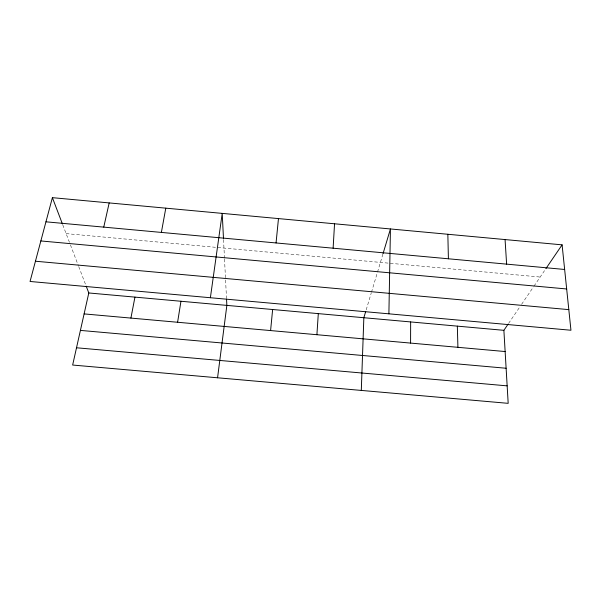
<?xml version="1.0" encoding="UTF-8"?>
<svg xmlns="http://www.w3.org/2000/svg" width="601" height="601" viewBox="0 0 601 601"><rect width="100%" height="100%" fill="white"/><g stroke="black" fill="none" stroke-linecap="round" stroke-linejoin="round"><path stroke-width="0.45" stroke-dasharray="3 2.25" d="M366.212 309.831L371.2 293.183M371.463 292.304L377.255 272.959M377.518 272.08L383.055 253.607M508.574 323.436L520.045 306.6M521.593 304.316L533.463 286.895M533.981 286.136L545.392 269.376M66.125 233.616L540.171 277.038M62.774 224.849L70.099 244.029M70.437 244.9L78.385 265.717M78.716 266.566L85.868 285.302M223.542 239.641L224.474 258.107M224.519 259.016L226.487 298.134"/><path stroke-width="0.9" d="M410.581 343.088L410.648 321.933M388.892 313.827L390.44 228.958L383.055 253.607M361.299 390.417L363.845 317.719L365.686 311.588M333.119 248.198L334.547 223.782M316.907 334.712L318.305 313.624M270.593 330.573L272.636 309.515M276.054 242.954L278.473 218.591M217.562 377.781L226.855 305.391L226.539 299.035M210.38 297.735L222.22 213.385L223.497 238.702M177.595 322.264L180.954 301.259M161.376 232.414L165.786 208.164M130.913 318.087L134.94 297.119M86.198 286.159L88.798 292.965L72.646 365.04L508.183 403.339L503.886 330.325L508.055 324.202M103.755 227.125L109.179 202.92M52.392 197.661L30.05 281.471L570.95 330.242L562.093 244.847L52.392 197.661L62.436 223.97M545.911 268.609L562.093 244.847M80.406 330.4L506.117 368.248M76.515 347.776L507.154 385.857M35.444 261.225L568.809 309.628M88.798 292.965L503.886 330.325M84.102 313.902L505.133 351.54M45.954 221.814L564.647 269.466M40.853 240.948L566.668 288.968M505.065 239.566L506.62 264.139M457.331 326.133L457.917 347.318M447.843 234.27L448.406 258.791"/></g></svg>
